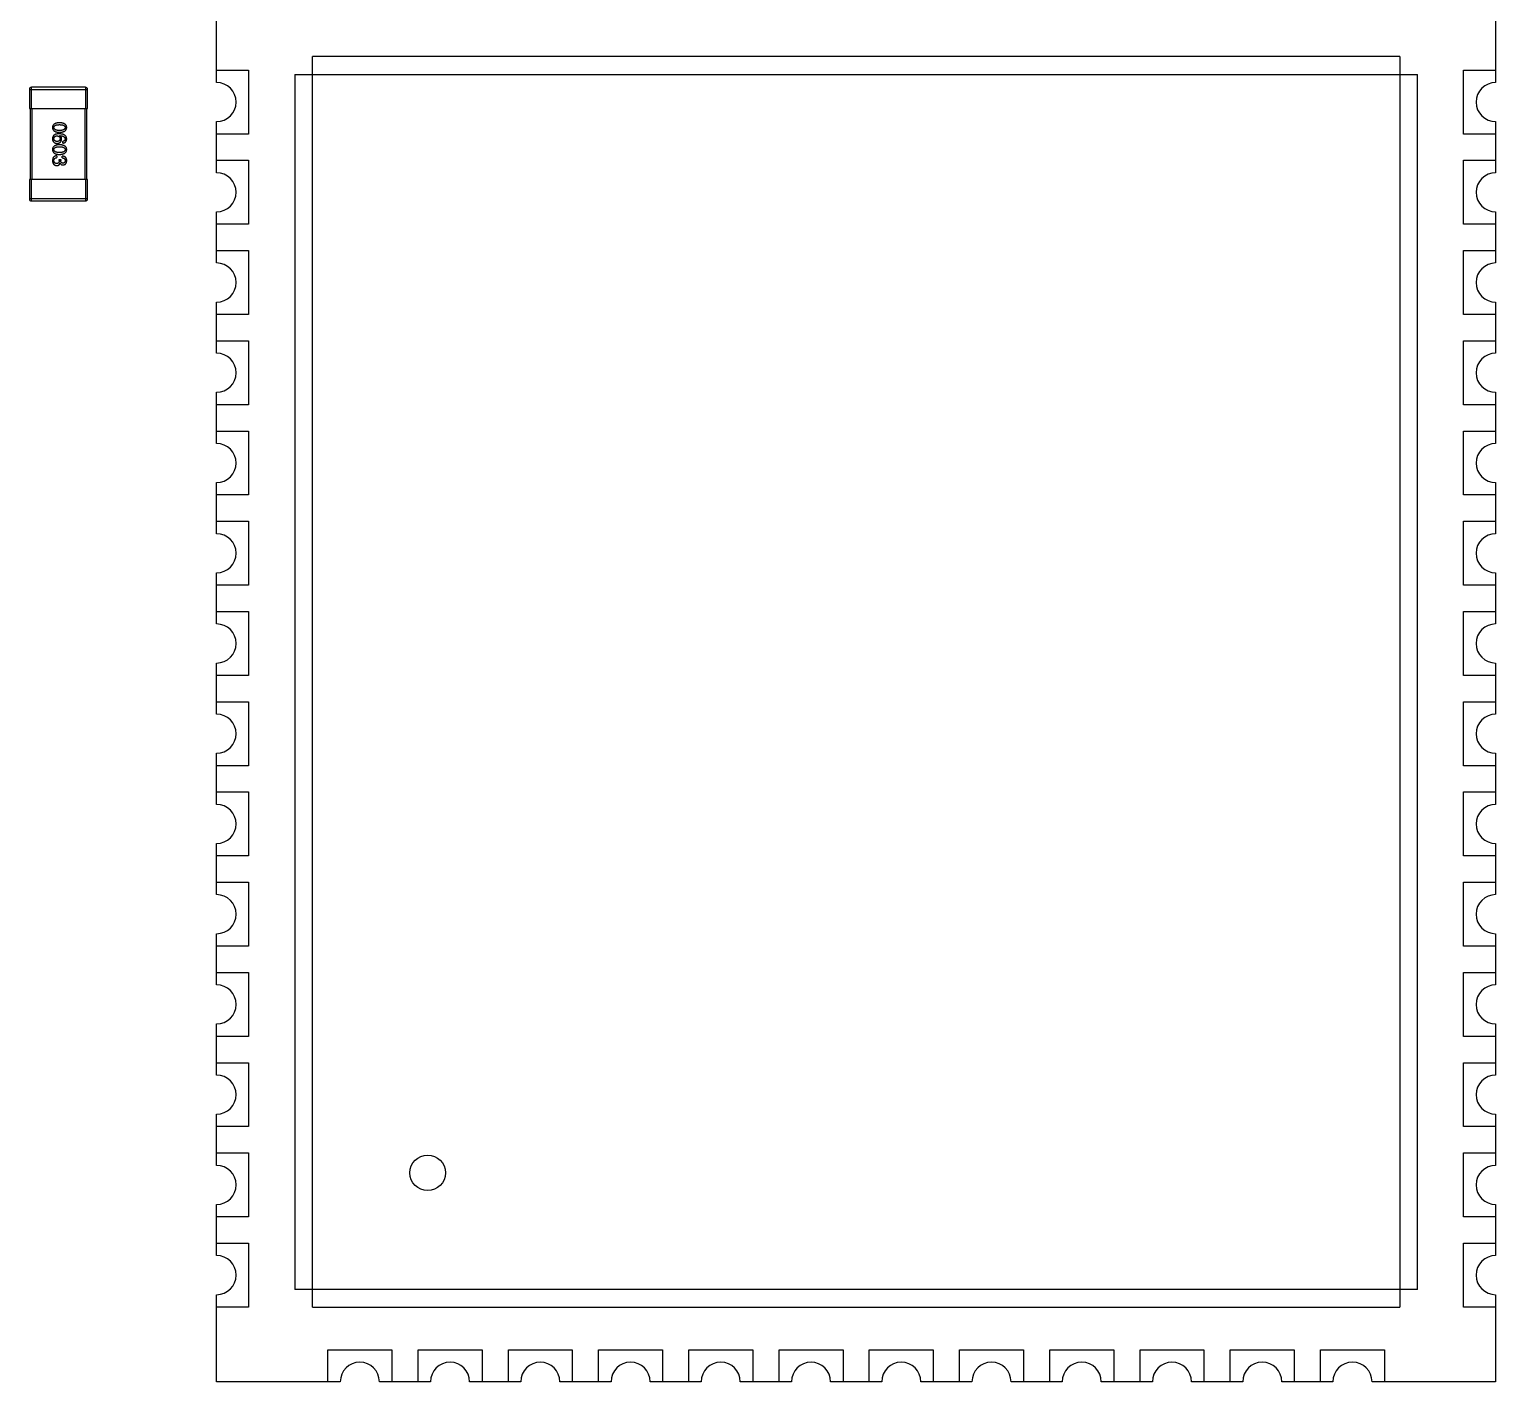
# Model space of a CAD drawing. Header units: inches. Extents: x -190 to 160, y -110 to 38.
# Drawn here: x 57.32 to 77.95, y -30.52 to -11.49 of the extents above; entities that cross this region are included whole.
import ezdxf

# ---------------------------------------------------------------- set-up
doc = ezdxf.new("R2010")
doc.units = ezdxf.units.IN
doc.header["$LTSCALE"] = 1.21
doc.header["$MEASUREMENT"] = 0
doc.layers.get('0').update_dxf_attribs({"linetype": 'CONTINUOUS'})

msp = doc.modelspace()

# ---------------------------------------------------------------- linework, layer by layer
at = {"color": 7, "linetype": 'Continuous'}
for p, q in [((59.952, -12.239), (59.952, -5.024)), ((77.952, -5.024), (77.952, -12.239)), ((61.302, -29.474), (61.302, -11.874)), ((76.602, -11.874), (61.302, -11.874)), ((76.602, -11.874), (76.602, -29.474)), ((59.952, -12.064), (60.402, -12.064)), ((60.402, -12.064), (60.402, -12.964)), ((61.052, -12.124), (61.052, -29.224)), ((61.052, -12.124), (76.852, -12.124)), ((76.852, -29.224), (76.852, -12.124)), ((77.502, -12.964), (77.502, -12.064)), ((77.502, -12.064), (77.952, -12.064)), ((57.316, -12.336), (57.316, -12.606)), ((57.316, -12.336), (58.136, -12.336)), ((57.346, -12.606), (57.346, -12.306)), ((58.106, -12.306), (57.346, -12.306)), ((58.106, -12.306), (58.106, -12.606)), ((58.136, -12.606), (58.136, -12.336)), ((57.316, -12.606), (58.136, -12.606)), ((57.326, -12.606), (57.326, -13.606)), ((57.356, -13.606), (57.356, -12.606)), ((58.096, -12.606), (58.096, -13.606)), ((58.126, -13.606), (58.126, -12.606)), ((59.952, -13.509), (59.952, -12.789)), ((77.952, -12.789), (77.952, -13.509)), ((57.746, -12.987), (57.747, -12.986)), ((60.402, -12.964), (59.952, -12.964)), ((77.952, -12.964), (77.502, -12.964)), ((57.789, -13.091), (57.789, -13.067)), ((57.648, -13.3), (57.642, -13.337)), ((57.705, -13.271), (57.705, -13.296)), ((57.736, -13.335), (57.736, -13.323)), ((57.736, -13.323), (57.757, -13.323)), ((57.749, -13.375), (57.748, -13.375)), ((57.757, -13.323), (57.757, -13.337)), ((57.777, -13.299), (57.777, -13.275)), ((59.952, -13.334), (60.402, -13.334)), ((60.402, -13.334), (60.402, -14.234)), ((77.502, -14.234), (77.502, -13.334)), ((77.502, -13.334), (77.952, -13.334)), ((57.316, -13.606), (57.316, -13.876)), ((58.136, -13.606), (57.316, -13.606)), ((57.346, -13.906), (57.346, -13.606)), ((58.106, -13.606), (58.106, -13.906)), ((58.136, -13.876), (58.136, -13.606)), ((58.136, -13.876), (57.316, -13.876)), ((57.346, -13.906), (58.106, -13.906)), ((59.952, -14.779), (59.952, -14.059)), ((60.402, -14.234), (59.952, -14.234)), ((77.952, -14.234), (77.502, -14.234)), ((77.952, -14.059), (77.952, -14.779)), ((59.952, -14.604), (60.402, -14.604)), ((60.402, -14.604), (60.402, -15.504)), ((77.502, -15.504), (77.502, -14.604)), ((77.502, -14.604), (77.952, -14.604)), ((59.952, -16.049), (59.952, -15.329)), ((77.952, -15.329), (77.952, -16.049)), ((60.402, -15.504), (59.952, -15.504)), ((77.952, -15.504), (77.502, -15.504)), ((59.952, -15.874), (60.402, -15.874)), ((60.402, -15.874), (60.402, -16.774)), ((77.502, -16.774), (77.502, -15.874)), ((77.502, -15.874), (77.952, -15.874)), ((59.952, -17.319), (59.952, -16.599)), ((77.952, -16.599), (77.952, -17.319)), ((60.402, -16.774), (59.952, -16.774)), ((77.952, -16.774), (77.502, -16.774)), ((59.952, -17.144), (60.402, -17.144)), ((60.402, -17.144), (60.402, -18.044)), ((77.502, -18.044), (77.502, -17.144)), ((77.502, -17.144), (77.952, -17.144)), ((59.952, -18.589), (59.952, -17.869)), ((77.952, -17.869), (77.952, -18.589)), ((60.402, -18.044), (59.952, -18.044)), ((77.952, -18.044), (77.502, -18.044)), ((59.952, -18.414), (60.402, -18.414)), ((60.402, -18.414), (60.402, -19.314)), ((77.502, -19.314), (77.502, -18.414)), ((77.502, -18.414), (77.952, -18.414)), ((59.952, -19.859), (59.952, -19.139)), ((77.952, -19.139), (77.952, -19.859)), ((60.402, -19.314), (59.952, -19.314)), ((77.952, -19.314), (77.502, -19.314)), ((59.952, -19.684), (60.402, -19.684)), ((60.402, -19.684), (60.402, -20.584)), ((77.502, -20.584), (77.502, -19.684)), ((77.502, -19.684), (77.952, -19.684)), ((59.952, -21.129), (59.952, -20.409)), ((77.952, -20.409), (77.952, -21.129)), ((60.402, -20.584), (59.952, -20.584)), ((77.952, -20.584), (77.502, -20.584)), ((59.952, -20.954), (60.402, -20.954)), ((60.402, -20.954), (60.402, -21.854)), ((77.502, -21.854), (77.502, -20.954)), ((77.502, -20.954), (77.952, -20.954)), ((59.952, -22.399), (59.952, -21.679)), ((60.402, -21.854), (59.952, -21.854)), ((77.952, -21.854), (77.502, -21.854)), ((77.952, -21.679), (77.952, -22.399)), ((59.952, -22.224), (60.402, -22.224)), ((60.402, -22.224), (60.402, -23.124)), ((77.502, -23.124), (77.502, -22.224)), ((77.502, -22.224), (77.952, -22.224)), ((59.952, -23.669), (59.952, -22.949)), ((77.952, -22.949), (77.952, -23.669)), ((60.402, -23.124), (59.952, -23.124)), ((77.952, -23.124), (77.502, -23.124)), ((59.952, -23.494), (60.402, -23.494)), ((60.402, -23.494), (60.402, -24.394)), ((77.502, -24.394), (77.502, -23.494)), ((77.502, -23.494), (77.952, -23.494)), ((59.952, -24.939), (59.952, -24.219)), ((77.952, -24.219), (77.952, -24.939)), ((60.402, -24.394), (59.952, -24.394)), ((77.952, -24.394), (77.502, -24.394)), ((59.952, -24.764), (60.402, -24.764)), ((60.402, -24.764), (60.402, -25.664)), ((77.502, -25.664), (77.502, -24.764)), ((77.502, -24.764), (77.952, -24.764)), ((59.952, -26.209), (59.952, -25.489)), ((77.952, -25.489), (77.952, -26.209)), ((60.402, -25.664), (59.952, -25.664)), ((77.952, -25.664), (77.502, -25.664)), ((59.952, -26.034), (60.402, -26.034)), ((60.402, -26.034), (60.402, -26.934)), ((77.502, -26.934), (77.502, -26.034)), ((77.502, -26.034), (77.952, -26.034)), ((59.952, -27.479), (59.952, -26.759)), ((77.952, -26.759), (77.952, -27.479)), ((60.402, -26.934), (59.952, -26.934)), ((77.952, -26.934), (77.502, -26.934)), ((59.952, -27.304), (60.402, -27.304)), ((60.402, -27.304), (60.402, -28.204)), ((77.502, -28.204), (77.502, -27.304)), ((77.502, -27.304), (77.952, -27.304)), ((59.952, -28.749), (59.952, -28.029)), ((77.952, -28.029), (77.952, -28.749)), ((60.402, -28.204), (59.952, -28.204)), ((77.952, -28.204), (77.502, -28.204)), ((59.952, -28.574), (60.402, -28.574)), ((60.402, -28.574), (60.402, -29.474)), ((77.502, -29.474), (77.502, -28.574)), ((77.502, -28.574), (77.952, -28.574)), ((59.952, -30.524), (59.952, -29.299)), ((76.852, -29.224), (61.052, -29.224)), ((77.952, -29.299), (77.952, -30.524)), ((60.402, -29.474), (59.952, -29.474)), ((61.302, -29.474), (76.602, -29.474)), ((77.952, -29.474), (77.502, -29.474)), ((61.517, -30.524), (61.517, -30.074)), ((61.517, -30.074), (62.417, -30.074)), ((62.417, -30.074), (62.417, -30.524)), ((62.787, -30.524), (62.787, -30.074)), ((62.787, -30.074), (63.687, -30.074)), ((63.687, -30.074), (63.687, -30.524)), ((64.057, -30.524), (64.057, -30.074)), ((64.057, -30.074), (64.957, -30.074)), ((64.957, -30.074), (64.957, -30.524)), ((65.327, -30.524), (65.327, -30.074)), ((65.327, -30.074), (66.227, -30.074)), ((66.227, -30.074), (66.227, -30.524)), ((66.597, -30.524), (66.597, -30.074)), ((66.597, -30.074), (67.497, -30.074)), ((67.497, -30.074), (67.497, -30.524)), ((67.867, -30.524), (67.867, -30.074)), ((67.867, -30.074), (68.767, -30.074)), ((68.767, -30.074), (68.767, -30.524)), ((69.137, -30.524), (69.137, -30.074)), ((69.137, -30.074), (70.037, -30.074)), ((70.037, -30.074), (70.037, -30.524)), ((70.407, -30.524), (70.407, -30.074)), ((70.407, -30.074), (71.307, -30.074)), ((71.307, -30.074), (71.307, -30.524)), ((71.677, -30.524), (71.677, -30.074)), ((71.677, -30.074), (72.577, -30.074)), ((72.577, -30.074), (72.577, -30.524)), ((72.947, -30.524), (72.947, -30.074)), ((72.947, -30.074), (73.847, -30.074)), ((73.847, -30.074), (73.847, -30.524)), ((74.217, -30.524), (74.217, -30.074)), ((74.217, -30.074), (75.117, -30.074)), ((75.117, -30.074), (75.117, -30.524)), ((75.487, -30.524), (75.487, -30.074)), ((75.487, -30.074), (76.387, -30.074)), ((76.387, -30.074), (76.387, -30.524)), ((61.692, -30.524), (59.952, -30.524)), ((62.962, -30.524), (62.242, -30.524)), ((64.232, -30.524), (63.512, -30.524)), ((65.502, -30.524), (64.782, -30.524)), ((66.772, -30.524), (66.052, -30.524)), ((68.042, -30.524), (67.322, -30.524)), ((69.312, -30.524), (68.592, -30.524)), ((70.582, -30.524), (69.862, -30.524)), ((71.852, -30.524), (71.132, -30.524)), ((73.122, -30.524), (72.402, -30.524)), ((74.392, -30.524), (73.672, -30.524)), ((75.662, -30.524), (74.942, -30.524)), ((77.952, -30.524), (76.212, -30.524))]:
    msp.add_line(p, q, dxfattribs=at)
msp.add_circle((62.922, -27.584), 0.25, dxfattribs=at)
for centre, radius, start, end in [((57.346, -12.336), 0.03, 90, 180), ((58.106, -12.336), 0.03, 0, 90), ((59.952, -12.514), 0.275, 270, 90), ((77.952, -12.514), 0.275, 90, 270), ((59.952, -13.784), 0.275, 270, 90), ((77.952, -13.784), 0.275, 90, 270), ((57.346, -13.876), 0.03, 180, 270), ((58.106, -13.876), 0.03, 270, 0), ((59.952, -15.054), 0.275, 270, 90), ((77.952, -15.054), 0.275, 90, 270), ((59.952, -16.324), 0.275, 270, 90), ((77.952, -16.324), 0.275, 90, 270), ((59.952, -17.594), 0.275, 270, 90), ((77.952, -17.594), 0.275, 90, 270), ((59.952, -18.864), 0.275, 270, 90), ((77.952, -18.864), 0.275, 90, 270), ((59.952, -20.134), 0.275, 270, 90), ((77.952, -20.134), 0.275, 90, 270), ((59.952, -21.404), 0.275, 270, 90), ((77.952, -21.404), 0.275, 90, 270), ((59.952, -22.674), 0.275, 270, 90), ((77.952, -22.674), 0.275, 90, 270), ((59.952, -23.944), 0.275, 270, 90), ((77.952, -23.944), 0.275, 90, 270), ((59.952, -25.214), 0.275, 270, 90), ((77.952, -25.214), 0.275, 90, 270), ((59.952, -26.484), 0.275, 270, 90), ((77.952, -26.484), 0.275, 90, 270), ((59.952, -27.754), 0.275, 270, 90), ((77.952, -27.754), 0.275, 90, 270), ((59.952, -29.024), 0.275, 270, 90), ((77.952, -29.024), 0.275, 90, 270), ((61.967, -30.524), 0.275, 0, 180), ((63.237, -30.524), 0.275, 0, 180), ((64.507, -30.524), 0.275, 0, 180), ((65.777, -30.524), 0.275, 0, 180), ((67.047, -30.524), 0.275, 0, 180), ((68.317, -30.524), 0.275, 0, 180), ((69.587, -30.524), 0.275, 0, 180), ((70.857, -30.524), 0.275, 0, 180), ((72.127, -30.524), 0.275, 0, 180), ((73.397, -30.524), 0.275, 0, 180), ((74.667, -30.524), 0.275, 0, 180), ((75.937, -30.524), 0.275, 0, 180)]:
    msp.add_arc(centre, radius, start, end, dxfattribs=at)
for points, knots in [([(57.74, -12.805), (57.736, -12.805), (57.729, -12.805), (57.718, -12.806), (57.707, -12.808), (57.698, -12.81), (57.689, -12.812), (57.681, -12.815), (57.674, -12.819), (57.667, -12.823), (57.661, -12.827), (57.656, -12.832), (57.652, -12.838), (57.648, -12.844), (57.646, -12.85), (57.644, -12.857), (57.642, -12.865), (57.642, -12.87), (57.642, -12.872)], [0, 0, 0, 0, 0.087693, 0.170223, 0.247496, 0.319826, 0.387768, 0.451403, 0.511459, 0.568358, 0.622671, 0.675251, 0.726739, 0.778422, 0.830759, 0.884394, 0.940865, 1, 1, 1, 1]), ([(57.642, -12.872), (57.642, -12.875), (57.642, -12.88), (57.644, -12.888), (57.646, -12.895), (57.648, -12.901), (57.652, -12.907), (57.656, -12.913), (57.661, -12.918), (57.667, -12.922), (57.674, -12.926), (57.681, -12.93), (57.689, -12.933), (57.698, -12.935), (57.707, -12.937), (57.718, -12.939), (57.729, -12.94), (57.736, -12.94), (57.74, -12.94)], [0, 0, 0, 0, 0.059134, 0.115603, 0.169236, 0.221572, 0.273254, 0.32474, 0.377319, 0.431815, 0.488555, 0.548609, 0.612242, 0.680182, 0.75251, 0.829782, 0.91231, 1, 1, 1, 1]), ([(57.668, -12.975), (57.666, -12.977), (57.662, -12.98), (57.657, -12.985), (57.653, -12.991), (57.649, -12.997), (57.646, -13.004), (57.644, -13.011), (57.642, -13.019), (57.642, -13.024), (57.642, -13.027)], [0, 0, 0, 0, 0.125033, 0.246266, 0.36603, 0.485265, 0.606781, 0.732144, 0.862551, 1, 1, 1, 1]), ([(57.662, -12.872), (57.662, -12.871), (57.662, -12.868), (57.663, -12.863), (57.664, -12.859), (57.666, -12.855), (57.669, -12.851), (57.673, -12.848), (57.677, -12.845), (57.681, -12.842), (57.687, -12.84), (57.692, -12.838), (57.699, -12.836), (57.706, -12.834), (57.714, -12.833), (57.722, -12.833), (57.731, -12.832), (57.737, -12.832), (57.74, -12.832)], [0, 0, 0, 0, 0.049766, 0.097012, 0.143225, 0.188786, 0.235079, 0.282962, 0.333687, 0.387747, 0.445963, 0.508657, 0.576545, 0.649868, 0.72822, 0.812712, 0.903543, 1, 1, 1, 1]), ([(57.74, -12.914), (57.737, -12.914), (57.731, -12.914), (57.722, -12.913), (57.714, -12.913), (57.706, -12.911), (57.699, -12.91), (57.693, -12.908), (57.687, -12.906), (57.682, -12.904), (57.677, -12.901), (57.673, -12.898), (57.67, -12.894), (57.667, -12.891), (57.665, -12.887), (57.663, -12.882), (57.662, -12.877), (57.662, -12.874), (57.662, -12.872)], [0, 0, 0, 0, 0.094834, 0.184067, 0.267029, 0.344713, 0.417334, 0.484367, 0.546941, 0.604717, 0.65953, 0.710539, 0.759381, 0.806382, 0.853027, 0.900623, 0.949121, 1, 1, 1, 1]), ([(57.662, -13.031), (57.662, -13.03), (57.662, -13.026), (57.662, -13.022), (57.663, -13.018), (57.665, -13.014), (57.666, -13.01), (57.668, -13.007), (57.67, -13.004), (57.673, -13.001), (57.676, -12.999), (57.679, -12.996), (57.683, -12.994), (57.687, -12.993), (57.691, -12.992), (57.695, -12.991), (57.7, -12.99), (57.704, -12.99), (57.705, -12.99)], [0, 0, 0, 0, 0.070403, 0.137196, 0.200053, 0.260887, 0.31876, 0.37535, 0.430743, 0.485927, 0.541678, 0.598832, 0.657726, 0.719441, 0.783504, 0.851852, 0.923533, 1, 1, 1, 1]), ([(57.736, -12.961), (57.732, -12.961), (57.725, -12.961), (57.715, -12.962), (57.706, -12.963), (57.697, -12.965), (57.689, -12.967), (57.681, -12.969), (57.674, -12.972), (57.67, -12.974), (57.668, -12.975)], [0, 0, 0, 0, 0.151498, 0.29521, 0.430242, 0.557137, 0.677306, 0.790845, 0.898111, 1, 1, 1, 1]), ([(57.705, -12.99), (57.707, -12.99), (57.71, -12.99), (57.715, -12.991), (57.719, -12.992), (57.723, -12.993), (57.727, -12.994), (57.731, -12.996), (57.734, -12.998), (57.737, -13.001), (57.739, -13.003), (57.741, -13.006), (57.743, -13.01), (57.745, -13.013), (57.746, -13.017), (57.747, -13.021), (57.748, -13.025), (57.748, -13.029), (57.748, -13.03)], [0, 0, 0, 0, 0.076072, 0.148369, 0.216753, 0.281358, 0.342792, 0.401604, 0.458929, 0.514444, 0.569818, 0.625343, 0.681554, 0.739608, 0.800134, 0.863477, 0.929547, 1, 1, 1, 1]), ([(57.842, -13.033), (57.842, -13.031), (57.841, -13.025), (57.84, -13.017), (57.838, -13.01), (57.835, -13.003), (57.831, -12.996), (57.826, -12.99), (57.821, -12.985), (57.814, -12.98), (57.807, -12.976), (57.799, -12.972), (57.791, -12.969), (57.781, -12.966), (57.771, -12.964), (57.76, -12.963), (57.748, -12.962), (57.74, -12.961), (57.736, -12.961)], [0, 0, 0, 0, 0.058957, 0.115262, 0.16907, 0.221312, 0.273147, 0.324961, 0.377649, 0.432026, 0.488925, 0.549039, 0.612912, 0.680653, 0.753056, 0.830314, 0.912483, 1, 1, 1, 1]), ([(57.842, -12.872), (57.842, -12.87), (57.842, -12.865), (57.84, -12.857), (57.838, -12.85), (57.835, -12.844), (57.832, -12.838), (57.827, -12.832), (57.822, -12.827), (57.816, -12.823), (57.809, -12.819), (57.802, -12.815), (57.793, -12.812), (57.784, -12.81), (57.774, -12.808), (57.764, -12.806), (57.752, -12.805), (57.744, -12.805), (57.74, -12.805)], [0, 0, 0, 0, 0.057911, 0.113262, 0.165956, 0.217443, 0.268511, 0.319665, 0.372, 0.426129, 0.483365, 0.543779, 0.607756, 0.676562, 0.749704, 0.827713, 0.911177, 1, 1, 1, 1]), ([(57.74, -12.832), (57.743, -12.832), (57.75, -12.832), (57.759, -12.833), (57.767, -12.833), (57.775, -12.834), (57.782, -12.836), (57.788, -12.838), (57.794, -12.84), (57.799, -12.842), (57.804, -12.845), (57.808, -12.848), (57.811, -12.851), (57.814, -12.855), (57.816, -12.859), (57.818, -12.863), (57.819, -12.868), (57.819, -12.871), (57.819, -12.872)], [0, 0, 0, 0, 0.096452, 0.187278, 0.271765, 0.350519, 0.423437, 0.491321, 0.554011, 0.612224, 0.666281, 0.717003, 0.764884, 0.811423, 0.856783, 0.902993, 0.950236, 1, 1, 1, 1]), ([(57.74, -12.94), (57.744, -12.94), (57.752, -12.94), (57.763, -12.939), (57.774, -12.937), (57.784, -12.935), (57.793, -12.932), (57.801, -12.929), (57.809, -12.926), (57.815, -12.922), (57.821, -12.917), (57.827, -12.912), (57.831, -12.907), (57.835, -12.901), (57.838, -12.894), (57.84, -12.888), (57.841, -12.88), (57.842, -12.875), (57.842, -12.872)], [0, 0, 0, 0, 0.088475, 0.171606, 0.249595, 0.322626, 0.391327, 0.455765, 0.516374, 0.573675, 0.628522, 0.681161, 0.732559, 0.783563, 0.83504, 0.887639, 0.942585, 1, 1, 1, 1]), ([(57.819, -12.872), (57.819, -12.874), (57.819, -12.877), (57.818, -12.882), (57.816, -12.887), (57.814, -12.891), (57.811, -12.894), (57.808, -12.898), (57.804, -12.901), (57.799, -12.904), (57.794, -12.906), (57.788, -12.908), (57.782, -12.91), (57.775, -12.911), (57.767, -12.913), (57.759, -12.913), (57.75, -12.914), (57.743, -12.914), (57.74, -12.914)], [0, 0, 0, 0, 0.050604, 0.098688, 0.145699, 0.191791, 0.238625, 0.286717, 0.337546, 0.391814, 0.449755, 0.512106, 0.579685, 0.652048, 0.730262, 0.814146, 0.904281, 1, 1, 1, 1]), ([(57.77, -13.033), (57.77, -13.031), (57.77, -13.026), (57.768, -13.018), (57.767, -13.012), (57.764, -13.005), (57.761, -13), (57.756, -12.995), (57.751, -12.991), (57.748, -12.989), (57.746, -12.987)], [0, 0, 0, 0, 0.144617, 0.279572, 0.40596, 0.526097, 0.64389, 0.760003, 0.877724, 1, 1, 1, 1]), ([(57.747, -12.986), (57.75, -12.987), (57.755, -12.987), (57.763, -12.988), (57.771, -12.989), (57.777, -12.991), (57.784, -12.993), (57.79, -12.995), (57.795, -12.997), (57.8, -13), (57.804, -13.003), (57.808, -13.007), (57.811, -13.01), (57.814, -13.014), (57.816, -13.019), (57.817, -13.023), (57.819, -13.028), (57.819, -13.032), (57.819, -13.033)], [0, 0, 0, 0, 0.089218, 0.173709, 0.252753, 0.326963, 0.397099, 0.462534, 0.524018, 0.582178, 0.637235, 0.689955, 0.741228, 0.791618, 0.841661, 0.892925, 0.945259, 1, 1, 1, 1]), ([(57.642, -13.027), (57.642, -13.03), (57.642, -13.035), (57.642, -13.043), (57.644, -13.05), (57.645, -13.056), (57.648, -13.062), (57.651, -13.068), (57.654, -13.072), (57.657, -13.075), (57.658, -13.076)], [0, 0, 0, 0, 0.156782, 0.301945, 0.436395, 0.561474, 0.678489, 0.78853, 0.894967, 1, 1, 1, 1]), ([(57.74, -13.116), (57.736, -13.116), (57.729, -13.116), (57.718, -13.117), (57.707, -13.118), (57.698, -13.12), (57.689, -13.123), (57.681, -13.126), (57.674, -13.129), (57.667, -13.133), (57.661, -13.138), (57.656, -13.143), (57.652, -13.148), (57.648, -13.154), (57.646, -13.161), (57.644, -13.168), (57.642, -13.175), (57.642, -13.181), (57.642, -13.183)], [0, 0, 0, 0, 0.087693, 0.170223, 0.247496, 0.319826, 0.387768, 0.451403, 0.511459, 0.568358, 0.622671, 0.675251, 0.726739, 0.778422, 0.830759, 0.884394, 0.940865, 1, 1, 1, 1]), ([(57.642, -13.183), (57.642, -13.186), (57.642, -13.191), (57.644, -13.199), (57.646, -13.206), (57.648, -13.212), (57.652, -13.218), (57.656, -13.224), (57.661, -13.229), (57.667, -13.233), (57.674, -13.237), (57.681, -13.241), (57.689, -13.244), (57.698, -13.246), (57.707, -13.248), (57.718, -13.25), (57.729, -13.251), (57.736, -13.251), (57.74, -13.251)], [0, 0, 0, 0, 0.059134, 0.115603, 0.169236, 0.221572, 0.273254, 0.32474, 0.377319, 0.431815, 0.488555, 0.548609, 0.612242, 0.680182, 0.75251, 0.829782, 0.91231, 1, 1, 1, 1]), ([(57.658, -13.076), (57.66, -13.078), (57.663, -13.081), (57.669, -13.085), (57.675, -13.088), (57.681, -13.091), (57.687, -13.093), (57.694, -13.095), (57.701, -13.095), (57.705, -13.096), (57.707, -13.096)], [0, 0, 0, 0, 0.129393, 0.255335, 0.378531, 0.500878, 0.622934, 0.746191, 0.87096, 1, 1, 1, 1]), ([(57.706, -13.069), (57.705, -13.069), (57.701, -13.069), (57.696, -13.068), (57.692, -13.067), (57.688, -13.066), (57.684, -13.065), (57.68, -13.063), (57.677, -13.061), (57.674, -13.059), (57.671, -13.056), (57.669, -13.053), (57.667, -13.05), (57.665, -13.047), (57.664, -13.043), (57.663, -13.04), (57.662, -13.035), (57.662, -13.033), (57.662, -13.031)], [0, 0, 0, 0, 0.078863, 0.153308, 0.223539, 0.289857, 0.35341, 0.413572, 0.471721, 0.528235, 0.584279, 0.638781, 0.69466, 0.751251, 0.809198, 0.869697, 0.933318, 1, 1, 1, 1]), ([(57.662, -13.183), (57.662, -13.182), (57.662, -13.178), (57.663, -13.174), (57.664, -13.17), (57.666, -13.166), (57.669, -13.162), (57.673, -13.159), (57.677, -13.156), (57.681, -13.153), (57.687, -13.15), (57.692, -13.148), (57.699, -13.147), (57.706, -13.145), (57.714, -13.144), (57.722, -13.143), (57.731, -13.143), (57.737, -13.143), (57.74, -13.143)], [0, 0, 0, 0, 0.049766, 0.097012, 0.143225, 0.188786, 0.235079, 0.282962, 0.333687, 0.387747, 0.445963, 0.508657, 0.576545, 0.649868, 0.72822, 0.812712, 0.903543, 1, 1, 1, 1]), ([(57.74, -13.225), (57.737, -13.225), (57.731, -13.225), (57.722, -13.224), (57.714, -13.223), (57.706, -13.222), (57.699, -13.221), (57.693, -13.219), (57.687, -13.217), (57.682, -13.215), (57.677, -13.212), (57.673, -13.209), (57.67, -13.205), (57.667, -13.202), (57.665, -13.197), (57.663, -13.193), (57.662, -13.188), (57.662, -13.185), (57.662, -13.183)], [0, 0, 0, 0, 0.094834, 0.184067, 0.267029, 0.344713, 0.417334, 0.484367, 0.546941, 0.604717, 0.65953, 0.710539, 0.759381, 0.806382, 0.853027, 0.900623, 0.949121, 1, 1, 1, 1]), ([(57.748, -13.03), (57.748, -13.032), (57.748, -13.034), (57.747, -13.039), (57.746, -13.043), (57.745, -13.046), (57.743, -13.05), (57.742, -13.053), (57.739, -13.056), (57.737, -13.059), (57.734, -13.061), (57.731, -13.063), (57.728, -13.065), (57.724, -13.066), (57.72, -13.067), (57.716, -13.068), (57.711, -13.069), (57.708, -13.069), (57.706, -13.069)], [0, 0, 0, 0, 0.069884, 0.136529, 0.199638, 0.259844, 0.317774, 0.374356, 0.430026, 0.485148, 0.5409, 0.597889, 0.657472, 0.718614, 0.783613, 0.85129, 0.923712, 1, 1, 1, 1]), ([(57.707, -13.096), (57.71, -13.096), (57.714, -13.095), (57.721, -13.094), (57.727, -13.093), (57.733, -13.091), (57.738, -13.089), (57.743, -13.086), (57.748, -13.083), (57.752, -13.079), (57.756, -13.075), (57.759, -13.07), (57.762, -13.065), (57.764, -13.06), (57.766, -13.054), (57.768, -13.047), (57.769, -13.041), (57.77, -13.036), (57.77, -13.033)], [0, 0, 0, 0, 0.071527, 0.139094, 0.20346, 0.264939, 0.323904, 0.381383, 0.437591, 0.493343, 0.549401, 0.606085, 0.664838, 0.725424, 0.788712, 0.855452, 0.925772, 1, 1, 1, 1]), ([(57.842, -13.183), (57.842, -13.181), (57.842, -13.175), (57.84, -13.168), (57.838, -13.161), (57.835, -13.154), (57.832, -13.148), (57.827, -13.143), (57.822, -13.138), (57.816, -13.133), (57.809, -13.129), (57.802, -13.126), (57.793, -13.123), (57.784, -13.12), (57.774, -13.118), (57.764, -13.117), (57.752, -13.116), (57.744, -13.116), (57.74, -13.116)], [0, 0, 0, 0, 0.057911, 0.113262, 0.165956, 0.217443, 0.268511, 0.319665, 0.372, 0.426129, 0.483365, 0.543779, 0.607756, 0.676562, 0.749704, 0.827713, 0.911177, 1, 1, 1, 1]), ([(57.74, -13.143), (57.743, -13.143), (57.75, -13.143), (57.759, -13.143), (57.767, -13.144), (57.775, -13.145), (57.782, -13.147), (57.788, -13.148), (57.794, -13.15), (57.799, -13.153), (57.804, -13.156), (57.808, -13.159), (57.811, -13.162), (57.814, -13.166), (57.816, -13.17), (57.818, -13.174), (57.819, -13.178), (57.819, -13.182), (57.819, -13.183)], [0, 0, 0, 0, 0.096452, 0.187278, 0.271765, 0.350519, 0.423437, 0.491321, 0.554011, 0.612224, 0.666281, 0.717003, 0.764884, 0.811423, 0.856783, 0.902993, 0.950236, 1, 1, 1, 1]), ([(57.74, -13.251), (57.744, -13.251), (57.752, -13.251), (57.763, -13.249), (57.774, -13.248), (57.784, -13.246), (57.793, -13.243), (57.801, -13.24), (57.809, -13.237), (57.815, -13.233), (57.821, -13.228), (57.827, -13.223), (57.831, -13.218), (57.835, -13.212), (57.838, -13.205), (57.84, -13.198), (57.841, -13.191), (57.842, -13.186), (57.842, -13.183)], [0, 0, 0, 0, 0.088475, 0.171606, 0.249595, 0.322626, 0.391327, 0.455765, 0.516374, 0.573675, 0.628522, 0.681161, 0.732559, 0.783563, 0.83504, 0.887639, 0.942585, 1, 1, 1, 1]), ([(57.819, -13.183), (57.819, -13.185), (57.819, -13.188), (57.818, -13.193), (57.816, -13.197), (57.814, -13.202), (57.811, -13.205), (57.808, -13.209), (57.804, -13.212), (57.799, -13.215), (57.794, -13.217), (57.788, -13.219), (57.782, -13.221), (57.775, -13.222), (57.767, -13.223), (57.759, -13.224), (57.75, -13.225), (57.743, -13.225), (57.74, -13.225)], [0, 0, 0, 0, 0.050604, 0.098688, 0.145699, 0.191791, 0.238625, 0.286717, 0.337546, 0.391814, 0.449755, 0.512106, 0.579685, 0.652048, 0.730262, 0.814146, 0.904281, 1, 1, 1, 1]), ([(57.819, -13.033), (57.819, -13.036), (57.819, -13.04), (57.817, -13.046), (57.815, -13.051), (57.812, -13.056), (57.807, -13.06), (57.802, -13.063), (57.796, -13.066), (57.792, -13.067), (57.789, -13.067)], [0, 0, 0, 0, 0.136586, 0.261496, 0.378089, 0.490612, 0.605522, 0.725767, 0.8561, 1, 1, 1, 1]), ([(57.789, -13.091), (57.791, -13.091), (57.795, -13.091), (57.801, -13.089), (57.806, -13.088), (57.811, -13.086), (57.816, -13.083), (57.82, -13.081), (57.824, -13.078), (57.827, -13.074), (57.83, -13.07), (57.833, -13.066), (57.835, -13.062), (57.837, -13.057), (57.839, -13.051), (57.84, -13.046), (57.841, -13.04), (57.842, -13.035), (57.842, -13.033)], [0, 0, 0, 0, 0.06947, 0.136096, 0.199592, 0.260665, 0.319672, 0.377156, 0.433415, 0.489984, 0.546535, 0.604276, 0.663499, 0.725182, 0.788953, 0.855683, 0.926216, 1, 1, 1, 1]), ([(57.642, -13.337), (57.642, -13.339), (57.642, -13.345), (57.643, -13.352), (57.645, -13.36), (57.646, -13.366), (57.649, -13.373), (57.651, -13.378), (57.655, -13.384), (57.658, -13.388), (57.662, -13.392), (57.667, -13.396), (57.672, -13.399), (57.677, -13.402), (57.683, -13.404), (57.689, -13.406), (57.696, -13.407), (57.701, -13.407), (57.703, -13.408)], [0, 0, 0, 0, 0.078078, 0.151942, 0.221594, 0.28726, 0.350176, 0.409768, 0.467648, 0.523784, 0.578904, 0.634014, 0.689819, 0.746826, 0.805875, 0.867063, 0.931764, 1, 1, 1, 1]), ([(57.705, -13.271), (57.704, -13.271), (57.7, -13.271), (57.695, -13.272), (57.69, -13.272), (57.685, -13.273), (57.681, -13.274), (57.677, -13.276), (57.673, -13.277), (57.669, -13.279), (57.666, -13.281), (57.663, -13.283), (57.66, -13.285), (57.657, -13.288), (57.654, -13.291), (57.652, -13.294), (57.65, -13.297), (57.649, -13.299), (57.648, -13.3)], [0, 0, 0, 0, 0.078937, 0.154495, 0.226898, 0.296844, 0.363348, 0.427781, 0.48946, 0.549586, 0.607902, 0.664733, 0.720805, 0.776157, 0.831175, 0.886736, 0.943094, 1, 1, 1, 1]), ([(57.662, -13.338), (57.662, -13.336), (57.662, -13.333), (57.662, -13.328), (57.663, -13.324), (57.664, -13.32), (57.666, -13.316), (57.668, -13.313), (57.67, -13.31), (57.672, -13.307), (57.675, -13.305), (57.679, -13.302), (57.682, -13.301), (57.686, -13.299), (57.691, -13.298), (57.695, -13.297), (57.7, -13.296), (57.704, -13.296), (57.705, -13.296)], [0, 0, 0, 0, 0.071272, 0.13882, 0.201858, 0.262757, 0.320043, 0.376709, 0.431462, 0.486034, 0.541209, 0.597703, 0.65589, 0.717768, 0.782056, 0.850407, 0.92277, 1, 1, 1, 1]), ([(57.7, -13.38), (57.698, -13.38), (57.696, -13.38), (57.691, -13.379), (57.688, -13.378), (57.684, -13.377), (57.681, -13.375), (57.677, -13.373), (57.675, -13.371), (57.672, -13.369), (57.67, -13.366), (57.668, -13.363), (57.666, -13.359), (57.665, -13.355), (57.664, -13.351), (57.663, -13.347), (57.662, -13.342), (57.662, -13.339), (57.662, -13.338)], [0, 0, 0, 0, 0.068514, 0.133941, 0.195994, 0.255362, 0.312994, 0.369441, 0.424687, 0.480522, 0.537148, 0.594801, 0.654411, 0.716817, 0.781981, 0.850498, 0.923306, 1, 1, 1, 1]), ([(57.736, -13.335), (57.736, -13.337), (57.736, -13.341), (57.735, -13.346), (57.735, -13.351), (57.734, -13.355), (57.732, -13.359), (57.731, -13.363), (57.729, -13.366), (57.727, -13.369), (57.725, -13.372), (57.722, -13.374), (57.719, -13.376), (57.716, -13.378), (57.712, -13.379), (57.708, -13.38), (57.704, -13.38), (57.701, -13.38), (57.7, -13.38)], [0, 0, 0, 0, 0.082495, 0.159728, 0.232496, 0.300725, 0.365163, 0.425859, 0.483728, 0.538892, 0.592921, 0.646195, 0.699968, 0.754746, 0.811387, 0.870806, 0.933482, 1, 1, 1, 1]), ([(57.703, -13.408), (57.705, -13.408), (57.707, -13.408), (57.711, -13.407), (57.715, -13.407), (57.719, -13.406), (57.722, -13.404), (57.726, -13.403), (57.729, -13.401), (57.732, -13.399), (57.735, -13.397), (57.737, -13.395), (57.739, -13.392), (57.741, -13.389), (57.743, -13.386), (57.745, -13.382), (57.747, -13.379), (57.747, -13.376), (57.748, -13.375)], [0, 0, 0, 0, 0.071215, 0.138707, 0.20396, 0.266995, 0.327734, 0.387609, 0.445602, 0.503345, 0.561136, 0.618597, 0.677672, 0.738255, 0.799989, 0.863961, 0.930555, 1, 1, 1, 1]), ([(57.749, -13.375), (57.75, -13.377), (57.752, -13.38), (57.756, -13.385), (57.76, -13.39), (57.765, -13.393), (57.77, -13.396), (57.777, -13.398), (57.783, -13.399), (57.788, -13.399), (57.791, -13.399)], [0, 0, 0, 0, 0.125227, 0.244792, 0.361427, 0.478215, 0.59667, 0.722058, 0.856314, 1, 1, 1, 1]), ([(57.788, -13.374), (57.787, -13.374), (57.785, -13.373), (57.781, -13.373), (57.778, -13.372), (57.775, -13.371), (57.772, -13.37), (57.77, -13.368), (57.767, -13.366), (57.765, -13.364), (57.763, -13.361), (57.762, -13.359), (57.76, -13.356), (57.759, -13.352), (57.758, -13.349), (57.757, -13.345), (57.757, -13.341), (57.757, -13.338), (57.757, -13.337)], [0, 0, 0, 0, 0.067741, 0.131599, 0.192143, 0.249977, 0.306453, 0.361639, 0.416449, 0.471489, 0.527582, 0.584873, 0.644974, 0.70814, 0.77492, 0.845909, 0.920585, 1, 1, 1, 1]), ([(57.842, -13.339), (57.842, -13.336), (57.842, -13.331), (57.841, -13.324), (57.839, -13.318), (57.838, -13.311), (57.835, -13.306), (57.832, -13.301), (57.829, -13.296), (57.825, -13.292), (57.821, -13.288), (57.816, -13.285), (57.811, -13.282), (57.805, -13.28), (57.799, -13.278), (57.792, -13.276), (57.785, -13.276), (57.78, -13.275), (57.777, -13.275)], [0, 0, 0, 0, 0.073232, 0.142595, 0.207997, 0.270074, 0.329156, 0.386529, 0.441846, 0.496976, 0.551877, 0.607941, 0.665637, 0.725446, 0.788542, 0.855101, 0.925196, 1, 1, 1, 1]), ([(57.777, -13.299), (57.779, -13.299), (57.782, -13.3), (57.787, -13.3), (57.791, -13.301), (57.796, -13.302), (57.799, -13.304), (57.803, -13.305), (57.806, -13.307), (57.809, -13.309), (57.811, -13.312), (57.813, -13.315), (57.815, -13.318), (57.816, -13.321), (57.818, -13.325), (57.818, -13.329), (57.819, -13.333), (57.819, -13.336), (57.819, -13.338)], [0, 0, 0, 0, 0.078134, 0.15164, 0.221358, 0.286689, 0.348614, 0.407697, 0.464247, 0.520153, 0.574432, 0.629291, 0.684538, 0.742032, 0.801329, 0.863637, 0.930123, 1, 1, 1, 1]), ([(57.819, -13.338), (57.819, -13.339), (57.819, -13.342), (57.818, -13.346), (57.818, -13.349), (57.817, -13.353), (57.816, -13.356), (57.814, -13.359), (57.813, -13.361), (57.811, -13.364), (57.809, -13.366), (57.806, -13.368), (57.804, -13.369), (57.801, -13.371), (57.798, -13.372), (57.795, -13.373), (57.792, -13.373), (57.79, -13.374), (57.788, -13.374)], [0, 0, 0, 0, 0.078051, 0.151197, 0.220412, 0.286742, 0.34933, 0.409464, 0.467368, 0.52298, 0.578639, 0.633998, 0.690142, 0.746855, 0.805868, 0.867776, 0.932345, 1, 1, 1, 1]), ([(57.791, -13.399), (57.793, -13.399), (57.796, -13.398), (57.802, -13.397), (57.807, -13.396), (57.812, -13.394), (57.817, -13.392), (57.821, -13.389), (57.825, -13.386), (57.828, -13.382), (57.831, -13.378), (57.834, -13.374), (57.836, -13.369), (57.838, -13.364), (57.84, -13.358), (57.841, -13.352), (57.842, -13.346), (57.842, -13.341), (57.842, -13.339)], [0, 0, 0, 0, 0.067521, 0.132139, 0.193339, 0.252064, 0.309083, 0.364848, 0.420021, 0.475612, 0.532002, 0.589602, 0.649896, 0.712634, 0.778603, 0.848416, 0.922155, 1, 1, 1, 1])]:
    msp.add_open_spline(points, degree=3, knots=knots, dxfattribs=at)

doc.saveas('drawing.dxf')
